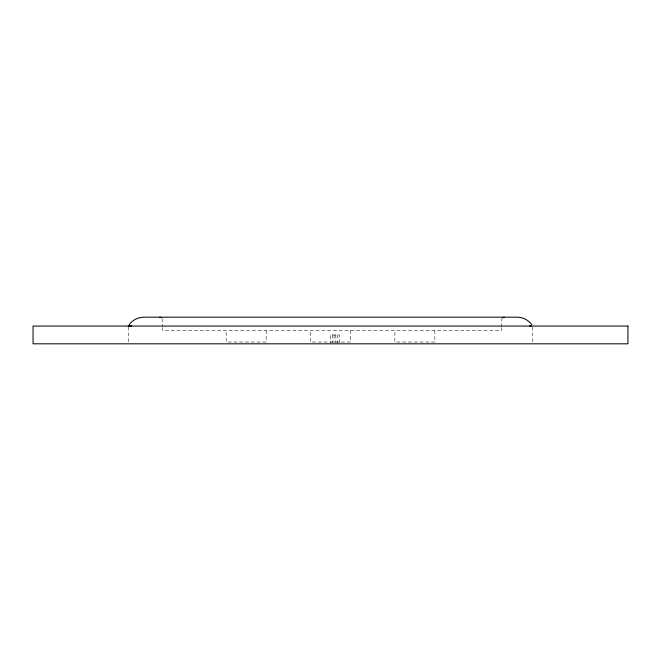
<?xml version="1.0" encoding="UTF-8"?>
<svg xmlns="http://www.w3.org/2000/svg" width="661" height="661" viewBox="0 0 661 661"><rect width="100%" height="100%" fill="white"/><g stroke="black" fill="none" stroke-linecap="round" stroke-linejoin="round"><path stroke-width="0.5" stroke-dasharray="3.31 2.48" d="M502.36 317.958L501.583 319.841L501.583 326.625M162.127 318.511L162.482 326.625M532.766 326.947L532.766 342.828M501.583 327.592L501.583 330.5L162.482 330.5L162.482 327.592M434.831 330.5L434.831 342.043L394.873 342.043L394.873 330.5M350.479 330.5L350.479 342.043L310.521 342.043L310.521 330.5M339.382 342.836L339.382 334.937L330.5 334.937L330.5 342.836M337.606 334.937L337.606 342.836M335.829 334.937L335.829 342.836M334.053 334.937L334.053 342.836M332.276 334.937L332.276 342.836M266.127 330.5L266.127 342.043L226.169 342.043L226.169 330.5M128.234 326.947L128.234 342.828"/><path stroke-width="0.99" d="M129.118 324.749C132.531 320.056 138.24 317.156 144.048 317.181L516.952 317.181C522.76 317.156 528.47 320.048 531.882 324.749M530.386 326.063L530.808 325.534L531.155 326.063M530.089 326.063L529.552 326.063M502.914 317.536L504.252 317.181M130.713 325.914L129.837 326.063L130.192 325.534L131.44 326.063L128.234 326.063M159.813 317.181L161.152 317.536M627.95 326.063L33.05 326.063L33.05 343.819L627.95 343.819L627.95 326.063"/></g></svg>
